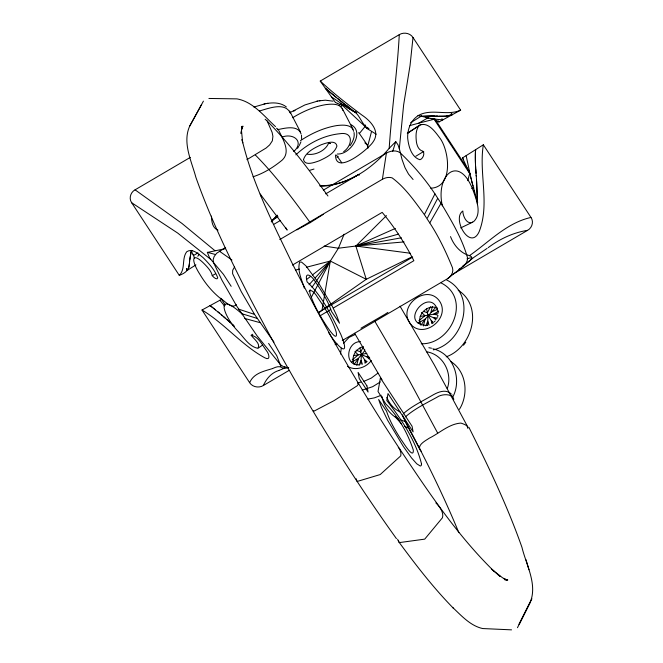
<?xml version="1.0" encoding="UTF-8"?>
<svg xmlns="http://www.w3.org/2000/svg" width="663" height="663" viewBox="0 0 663 663"><rect width="100%" height="100%" fill="white"/><g stroke="black" fill="none" stroke-linecap="round" stroke-linejoin="round"><path stroke-width="0.99" d="M477.401 204.138L476.515 179.69M472.106 182.532L477.575 202.795L476.639 181.389M360.962 364.377L361.327 354.556L359.91 348.05M427.635 325.226L427.991 315.397L426.582 308.892M475.33 153.302L475.528 165.543M301.624 139.048L301.516 135.244M475.346 152.896L475.553 149.705L483.344 144.791L530.98 217.439C533.997 221.691 532.074 227.973 527.574 230.343L453.293 273.968M434.066 119.249L438.939 121.992L460.636 110.149L413.008 37.501C410.173 33.009 403.684 31.907 399.275 34.658C397.278 72.657 391.684 110.34 389.189 148.313C372.092 168.609 347.313 185.996 319.806 185.764M430.759 188.217C453.525 187.239 449.34 151.554 440.307 138.642C435.748 132.683 428.281 121.122 419.372 125.357C415.386 129.84 415.8 136.677 416.455 142.238C417.027 145.404 418.237 148.893 421.196 150.567C425.928 150.907 423.524 158.963 419.878 159.717C411.317 157.081 408.524 146.117 407.679 138.111C407.256 128.779 411.582 118.354 420.541 114.392C433.32 108.956 447.906 115.975 460.636 110.149M470.838 177.386L470.067 174.145L462.492 157.927L475.553 149.705L475.28 158.134M189.626 261.355L189.767 259.714M189.601 261.612L189.651 261.131M189.742 259.979L191.433 250.382M189.8 259.366L190.944 252.255L191.334 251.186L192.66 250.44M413.008 37.501L410.032 65.513L403.643 104.845L399.325 148.669L402.068 159.592L405.027 167.714L408.524 174.087L413.082 179.491M189.543 262.291L189.469 263.054M189.477 262.971L189.444 263.302M189.452 263.228C189.386 269.708 185.657 273.032 179.292 275.377L131.664 202.729C128.647 198.477 130.57 192.195 135.07 189.825L190.289 157.396M189.427 263.468L188.648 267.728M242.045 126.351L241.092 133.412L242.045 126.351L241.622 129.202L242.948 126.144L241.547 128.821M335.528 154.968C335.412 176.283 369.076 148.578 373.045 141.948C380.835 131.398 370.269 120.625 361.766 114.948C347.462 104.24 333.365 93.218 320.246 81.068L399.275 34.658M279.769 239.558L382.394 179.292L386.38 153.112C390.466 150.774 396.159 149.788 400.162 152.788C414.234 166.214 426.964 181.181 437.365 197.649M483.344 144.791C478.694 173.491 490.065 203.856 479.158 231.677C470.216 251.434 451.578 218.583 462.832 211C462.84 216.453 467.34 226.274 473.871 221.409C481.587 213.751 477.012 201.477 473.904 192.61C460.139 152.747 435.135 174.104 442.345 205.886M318.862 312.803L322.019 310.234L330.315 261.04L338.428 248.219L344.122 234.188M517.471 627.704L530.375 601.88C537.469 584.053 526.132 564.669 521.972 547.381C507.419 506.051 488.474 466.454 468.89 427.312M452.149 394.875L451.785 395.521M356.727 365.122L358.443 358.351L364.236 351.365L364.741 349.451M423.4 325.972L425.116 319.193L435.923 307.193M367.634 146.415L371.57 131.407M432.409 306.48L430.909 312.215L437.53 309.372M467.746 180.676L469.686 173.491M341.271 348.133L340.517 354.1M447.276 388.576C452.812 373.186 443.058 354.117 426.367 351.746M404.679 418.104L404.546 419.646L405.366 421.113M399.325 148.669L397.982 144.807L395.77 141.642L393.184 149.805M437.63 316.657L437.986 315.464M402.839 414.698L402.673 416.19L403.46 417.574M188.607 267.869L187.836 269.559M392.993 150.36L392.604 151.496M236.343 304.723C231.437 309.571 224.359 300.364 219.959 298.035C211.953 291.488 205.306 283.391 200.011 274.523C189.891 258.744 191.856 249.951 207.105 266.849C209.069 269.112 211.025 271.54 211.895 274.457C211.87 276.347 217.348 280.847 217.762 277.863C214.903 269.998 208.978 263.559 203.168 257.7C198.958 254.377 192.519 247.912 186.775 251.691C181.48 258.462 185.756 269.103 179.292 275.377M300.961 141.832L299.286 145.528M359.18 364.99L361.053 360.399L362.396 364.252M425.845 325.84L427.726 321.24L429.06 325.102M452.73 397.195C462.293 379.311 453.558 353.379 432.79 348.771M531.908 598.722L519.071 624.331L530.375 601.88M203.417 101.132L189.726 126.069C182.176 142.603 191.524 161.092 195.892 177.361C210.784 219.461 230.417 259.697 250.697 299.427C293.941 382.244 341.975 462.699 396.441 538.654M425.712 216.702L424.403 214.638L434.961 193.845M467.838 428.397C468.501 425.397 463.354 423.955 460.901 423.093C449.1 423.848 439.66 433.038 429.442 438.094C425.522 440.762 415.419 445.635 421.278 451.37M363.415 346.757L360.697 351.962L356.072 350.163M430.536 306.737L427.37 312.812L423.665 311.37M459.393 409.361C468.965 394.178 466.528 371.214 450.525 361.335M221.815 299.212L202.008 310.019L249.636 382.667C252.47 387.159 258.96 388.261 263.368 385.51C266.352 378.739 271.548 372.681 278.816 370.501M311.328 297.281C306.637 286.043 313.93 290.875 317.61 297.397C325.019 308.187 332.337 319.433 336.199 332.047C338.453 344.694 326.03 325.185 324.787 323.212C319.583 314.975 314.768 306.422 311.328 297.281L330.315 261.04L366.258 279.297L411.972 256.871M342.257 340.533L447.558 278.692C451.221 276.579 453.824 271.987 452.481 267.761C445.553 250.705 437.481 233.964 427.005 218.782L437.729 198.245M189.726 126.069L201.651 104.398M429.798 222.867L441.069 203.16L437.911 198.544M249.636 382.667C253.672 373.219 263.733 371.297 272.418 368.603M417.939 115.412L420.906 116.356L421.585 115.362L420.906 116.356L410.596 122.754M421.013 116.191L432.491 118.843M313.64 410.828L313.317 411.508L333.961 400.684L357.183 385.8L358.741 383.628L357.639 383.62M297.513 148.33L298.789 146.407M350.047 145.628C352.724 141.874 354.912 137.249 354.05 132.542M343.509 343.285L349.086 337.376L355.509 334.343M284.808 366.697L283.557 368.562L288.703 367.708M354.407 364.136L358.443 358.351L351.456 362.222M421.071 324.978L425.116 319.193L418.129 323.072M309.066 291.447L310.251 289.756M312.016 287.228L330.315 261.04L306.397 267.255M187.704 269.758L187.09 270.463L186.634 268.606M197.798 256.258L199.331 254.236M463.512 345.224L465.791 342.232M376.228 134.216L366.73 128.324L364.509 125.978L365.321 124.951M371.338 360.515C366.133 367.716 355.318 371.214 347.445 366.308M453.84 399.325C452.357 393.267 441.707 393.855 437.124 397.162C426.317 403.179 414.814 408.599 405.483 416.803M389.189 148.313L395.77 141.642M359.255 133.661L365.661 125.788M234.578 266.916L232.688 270.264L232.589 273.645L241.282 291.695L254.542 314.395L273.96 342.116M277.175 215.135L271.266 221.724M293.759 151.545C304.649 141.667 293.444 132.882 282.339 137.001M277.192 215.541L271.374 221.873M309.066 284.75L313.864 279.396M315.232 277.872L330.315 261.04L312.389 274.988M403.659 413.43C412.063 405.963 422.513 401.19 432.127 395.471C437.787 392.148 445.611 388.667 451.246 393.921M434.306 321.845L435.135 320.958M349.119 107.249L348.257 108.11L349.094 108.641M295.847 154.877C307.756 143.564 323.362 135.409 339.812 133.719C353.934 131.315 352.451 145.752 343.666 151.62M386.438 215.624L355.857 246.039L338.428 248.219L324.166 246.064M462.186 266.534L474.086 257.211L487.09 248.385M450.517 236.592C453.815 245.211 460.329 253.026 469.462 255.645C489.178 241.896 506.723 222.843 530.98 217.439M242.89 314.71C214.315 288.811 223.041 316.027 238.108 331.392C243.909 337.475 249.048 346.492 257.733 348.307C261.313 344.196 253.481 338.627 251.202 335.287L252.769 334.243M377.927 373.128L371.33 378.067L363.921 381.349M352.202 359.918L358.302 354.854L366.846 353.412M418.875 320.768L424.966 315.704L437.447 313.558M447.558 278.692L461.531 267.728C464.879 265.755 467.398 262.183 467.639 258.247C462.384 238.663 451.279 220.638 441.069 203.16M306.687 279.421L310.765 276.256M432.516 323.337L433.428 322.641M380.289 381.963L372.689 386.678L362.155 390.151M336.961 157.214L338.188 156.294M323.221 214.406L310.209 222.644L296.9 229.862M258.396 348L262.565 345.058M366.73 128.324L368.255 128.166M322.019 310.234L366.258 279.297L355.857 246.039L395.363 228.42M465.376 264.38C468.252 262.042 476.83 255.537 467.042 258.794M488.159 247.655C499.778 238.962 513.145 232.614 527.574 230.343M300.496 140.631C311.411 133.404 323.635 127.777 336.613 125.605C342.323 124.876 351.929 124.072 353.661 131.324M420.864 124.437L407.289 133.362L419.182 125.539M260.584 195.834L261.321 195.353M387.896 312.414L384.896 314.337M364.915 363.092L365.843 362.495M187.09 270.463L195.908 264.893M384.3 314.701L360.987 328.21M290.195 112.511L304.922 104.936L317.585 101.108M292.656 117.724C302.817 111.492 313.972 106.586 325.782 104.638C331.492 103.909 341.097 103.105 342.821 110.365M438.699 311.088L433.519 314.262L437.472 314.966M225.627 247.523L216.635 253.266L214.108 256.598L213.138 259.772L213.602 262.797L221.84 280.018L236.79 306.215L257.145 335.934L280.532 364.741L283.598 366.772L287.833 367.584M246.901 159.667L266.161 147.998L269.659 144.899L272.336 140.846L272.916 136.354L272.112 132.376L267.189 121.022L265.142 119.241M415.858 156.211L423.773 151.429M471.725 188.549L473.39 187.554L473.83 187.886M197.947 252.876L193.497 255.52L194.599 258.164L194.3 257.41M337.243 103.237L342.464 105.425L344.138 104.431M340.235 104.489L341.238 103.9M338.967 105.268L340.749 104.215M340.235 106.793L343.807 104.696M271.813 220.398L278.029 216.751M323.329 190.148L386.38 153.112M273.786 224.359L280.598 220.356M325.699 193.869L358.898 174.369L359.387 175.098M292.482 265.051L382.178 212.375C394.543 227.194 405.11 243.52 413.869 260.708L333.754 307.765M318.596 312.356L330.257 305.51M331.086 305.021L412.709 257.087M319.823 315.944L326.784 311.85M327.655 311.337L330.273 309.803M458.862 269.294L461.531 267.728M263.368 385.51L288.778 370.592M335.122 344.719L336.903 343.674M409.452 125.697L418.801 123.144L427.751 117.939L427.395 117.061M293.726 111.144L295.027 110.398M358.898 174.369C347.155 181.049 333.92 186.502 320.179 186.079M212.143 275.717L215.425 273.844M382.394 179.292C385.278 177.634 388.858 176.872 392.106 177.85C405.168 187.496 414.823 201.61 424.403 214.638M346.906 105.823L345.73 106.486L347.288 107.489M460.669 227.923L472.661 222.163M251.202 335.287C258.512 336.531 262.407 345.299 266.576 350.876C268.963 353.503 271.001 361.26 264.819 357.805C241.589 345.116 224.682 323.577 202.008 310.019M446.224 356.827C472.363 347.495 483.816 306.629 458.241 290.261M381.225 395.264L374.363 397.875L367.866 399.109M281.452 369.407L284.12 368.305M280.847 369.664L279.04 370.41M272.617 368.529C277.291 366.366 279.919 365.727 283.524 368.562M231.172 286.325L223.456 274.358L209.682 258.048L207.362 252.437L225.412 248.666M253.888 107.066L265.051 103.818M259.374 111.011C268.358 108.525 285.09 101.663 290.286 113.066M362.885 346.741C355.758 348.605 350.719 357.249 354.1 364.153M433.37 349.849C463.661 342.986 477.377 295.101 446.564 279.919M313.989 169.048L309.662 170.35M398.463 234.114L355.857 246.039L410.264 253.233M418.801 123.144L433.627 119.365M295.441 270.106L299.427 269.07M277.366 129.716C284.651 128.199 297.894 124.603 301.118 134.034M253.067 176.764C263.725 173.391 273.512 167.192 282.123 160.156C291.032 151.976 283.002 139.644 279.024 130.934M360.821 382.17L357.697 382.7M266.692 103.527C273.313 102.342 280.888 102.566 286.366 106.95M319.226 100.817L325.409 100.188L333.033 101.174M264.04 104L267.835 103.312M316.574 101.29L320.37 100.61M401.364 237.802L355.857 246.039L404.065 241.929M420.151 316.425L424.966 315.704L421.544 312.455M353.487 355.583L358.302 354.854L354.871 351.605M447.102 116.05L452.522 114.575L451.196 113.539M427.345 325.533C395.993 324.149 432.342 282.678 438.334 313.085M360.506 341.611C346.393 341.445 343.658 366.158 359.503 364.849M446.696 116.1L452.522 114.575L451.743 113.97M356.885 112.619L355.144 112.337M446.854 116.083L440 116.307M446.365 116.133L444.641 116.265M504.709 579.785L507.618 579.595M337.343 154.007C350.868 154.885 365.512 131.199 350.445 124.445M421.245 343.774C451.553 344.677 471.708 298.251 441.168 282.968M444.392 116.282L437.547 116.207M208.903 98.456L236.989 98.878C253.142 101.779 264.015 116.149 275.51 126.608M439.876 116.307L439.113 116.274M431.737 115.909L420.906 116.356L433.776 116M437.762 317.909L433.66 317.751L427.991 315.397L432.351 322.367M369.042 356.984L366.995 356.909L361.327 354.556L366.225 362.379M511.546 629.85L482.672 628.549C470.34 625.806 461.473 615.703 452.63 607.424M432.309 115.934L432.831 115.959M437.978 116.224L437.025 116.182M436.503 116.158L437.34 116.191M433.884 116.008L435.981 116.124M433.353 115.984L434.795 116.058M435.815 116.116L436.834 116.166M368.968 128.73C362.512 126.426 360.365 115.735 354.49 111.724M505.728 579.852L507.767 579.992L504.104 578.915L506.847 580.084L502.446 577.713L491.59 569.177L500.035 576.371L497.349 574.067M432.624 118.859L442.727 119.92L441.906 118.669M431.886 118.735L430.759 118.536M428.862 347.727L431.489 348.199M428.439 118.08L428.903 118.18M427.312 117.84L425.994 117.55M214.994 254.393L207.345 252.313M329.834 143.415L330.522 143.598L329.486 143.216M244.755 318.455L259.937 322.624M276.512 128.183L278.162 129.343M405.126 421.519L399.913 419.654M241.796 313.715L257.327 318.439M469.454 255.645L471.227 256.564L471.981 257.824M238.647 309.14L254.542 314.395M217.986 230.177C212.384 228.039 211.547 221.301 211.48 216.08M335.735 102.608L336.937 103.113M437.53 308.179C427.817 303.364 415.908 315.306 420.773 324.994M409.295 428.588L404.463 426.11M436.445 318.944L433.66 317.751L435.798 319.856M369.78 358.103L366.995 356.909L369.125 359.006M307.392 154.197C315.414 155.606 326.055 150.46 328.798 142.628M364.865 142.876L367.194 144.832L368.006 148.164M400.344 412.104C394.17 409.146 389.173 403.767 386.852 397.311M398.281 418.859C389.736 414.499 383.637 405.922 382.004 396.499M435.881 502.968C439.378 506.109 444.16 512.706 442.412 517.786L424.726 539.135L400.22 542.483L399.01 542.16L398.248 540.776M398.264 447.533L399.665 448.892C428.29 491.747 457.147 535.265 494.2 571.415M353.031 111.077L351.962 110.423M350.528 109.536L355.84 112.751L355.766 111.367M350.884 109.76L349.335 108.79M350.255 109.362L348.622 108.334M348.332 108.16L347.42 107.572M348 107.945L347.039 107.331M345.912 106.61L344.785 105.873M320.246 81.068L331.367 96.798L344.967 105.997M131.664 202.729L177.725 233.086L210.768 259.407M135.07 189.825L181.96 223.431L214.92 250.664M219.412 251.178L231.967 260.053M432.931 321.87L431.265 320.643L431.845 323.61M367.103 361.633L364.592 359.802L365.18 362.76M353.139 110.688L354.514 111.732M353.164 110.713L351.771 109.644M351.315 109.296L351.813 109.668M350.404 108.599L351.357 109.32M350.437 108.616L348.108 106.818M349.061 107.555L349.517 107.912M212.409 307.325L210.121 305.593L210.776 306.115M347.437 106.295L348.133 106.842M347.163 106.088L347.636 106.453M347.205 106.113L346.219 105.351M345.556 104.837L346.268 105.392M345.746 104.986L344.801 104.24M344.851 104.282L343.848 103.503M210.892 306.198L210.121 305.593L221.409 314.784M343.906 103.544L342.713 102.599M342.241 102.226L342.904 102.748M341.76 101.845L342.431 102.375M213.279 308.005L215.583 309.861M341.959 102.003L337.6 98.505M341.039 101.273L339.108 99.732M338.569 99.293L331.243 93.268M336.63 97.718L335.652 96.922M334.682 96.127L326.784 89.497M330.746 92.853L327.771 90.342M217.679 311.602L218.566 312.348M218.865 312.604L219.76 313.367M325.798 88.651L327.307 89.944M325.301 88.229L326.304 89.091M221.243 314.643L222.022 315.315M221.84 315.157L222.635 315.853M222.445 315.679L223.937 316.98M223.87 316.922L225.287 318.165M224.235 317.245L224.691 317.643M234.404 326.196L231.304 323.469M225.105 318.008L226.97 319.641M232.547 324.563L233.161 325.11M226.489 319.226L228.818 321.282M229.439 321.828L231.462 323.61M227.55 320.154L230.26 322.549M401.604 424.047L394.949 416.521M364.517 125.987L342.464 105.425M467.838 427.071L434.207 364.725L400.038 306.207M255.363 155.018C275.8 175.703 293.179 199.157 310.209 222.644M267.189 121.022C289.797 143.995 309.132 169.902 327.953 195.999M453.567 608.402C433.362 587.824 415.751 564.901 398.67 541.712M191.334 251.186C190.853 250.399 194.358 256.73 192.974 254.741M219.917 300.248L224.525 305.966M260.186 194.01L287.137 230.036M268.606 343.426L276.736 355.617L280.913 366.407M335.428 102.483L331.367 96.798M286.946 229.788L285.761 227.658M367.194 144.832L358.724 132.592M341.735 162.767L336.464 155.084M409.568 322.699C421.809 340.782 451.254 318.795 439.652 301.3C427.66 283.573 398.695 304.416 409.154 322.011M328.591 332.42C334.699 343.301 352.244 362.247 340.832 334.434C331.674 315.903 322.342 296.195 307.102 281.883C303.795 269.924 312.223 276.065 315.348 281.816C321.853 291.057 327.887 300.828 331.583 311.56L339.497 323.221L336.613 315.364L331.948 305.626L318.588 283.051L305.858 265.788L301.582 262.125L299.668 262.067C297.041 270.595 301.847 279.919 304.3 288.123M438.119 120.741L438.939 121.992M462.492 157.927L463.313 159.178M434.903 118.975L469.321 171.477M433.585 118.445L470.266 174.394M220.804 298.251L225.321 305.129M426.044 217.224L426.524 218.003M374.446 320.619L408.259 378.49L437.688 433.113M354.622 333.274L382.029 379.849M403.676 418.138C423.657 455.506 442.71 493.446 458.837 532.662M405.416 422.033L419.712 449.199M278.336 129.625L278.675 130.271M300.472 131.995L289.64 111.028M342.174 108.326L353.006 129.285M367.012 127.271L367.319 128.63M398.165 540.569L397.618 539.234M526.008 559.738L528.966 569.766M474.161 190.455L474.418 191.416M473.001 186.046L472.744 185.043M472.354 183.535L472.487 184.041M471.476 180.013L472.23 183.038M475.553 149.705L475.752 150.493M471.849 181.529L471.973 182.027M471.194 178.861L471.6 180.518M471.061 178.306L471.236 179.051M471.169 178.77L470.747 177.013M186.701 268.88L186.891 269.675M470.067 174.145L466.147 155.639M356.421 479.606L356.843 481.073L357.838 481.263L380.206 474.559L400.784 455.829L400.941 453.152L399.665 448.892C360.258 389.148 324.447 327.025 292.118 263.186C272.874 223.149 252.205 182.988 242.045 139.47L242.691 142.852L241.481 130.578M356.354 479.324L356.246 478.769M476.175 175.239L476.564 180.336M476.225 175.977L475.984 172.695M476.034 173.366L475.943 172.065M475.877 171.22L475.968 172.496M477.443 200.897L477.575 202.795M475.91 171.618L475.819 170.366M475.785 169.877L475.852 170.747M475.81 170.159L475.562 166.148M475.769 169.521L475.711 168.675M475.678 168.137L475.52 165.311M475.47 164.474L475.495 164.888M475.437 163.628L475.454 164.051M475.421 163.214L475.296 159.46M475.28 158.623L475.288 159.045M421.511 463.893L421.237 465.567L420.284 466.048L416.729 463.777L411.491 457.884L403.369 446.497L387.631 420.276L381.639 407.869L378.656 399.524L386.562 411.184C389.844 421.419 395.397 430.735 401.165 439.726C402.474 441.127 413.787 460.296 413.331 450.094C407.695 433.212 398.521 416.488 385.8 403.958L378.026 391.493L380.405 377.943L412.071 426.243L413.115 431.878L387.996 393.573L386.802 400.518C401.546 419.447 415.66 440.423 421.511 463.893M303.497 159.518C304.789 166.372 314.925 162.286 319.251 160.802C326.08 157.612 334.392 153.692 336.945 146.042C335.669 139.189 325.516 143.274 321.199 144.758C314.361 147.948 306.057 151.877 303.497 159.518M366.921 385.874L358.103 372.424L359.247 378.614L368.073 392.073L366.921 385.874"/></g></svg>
